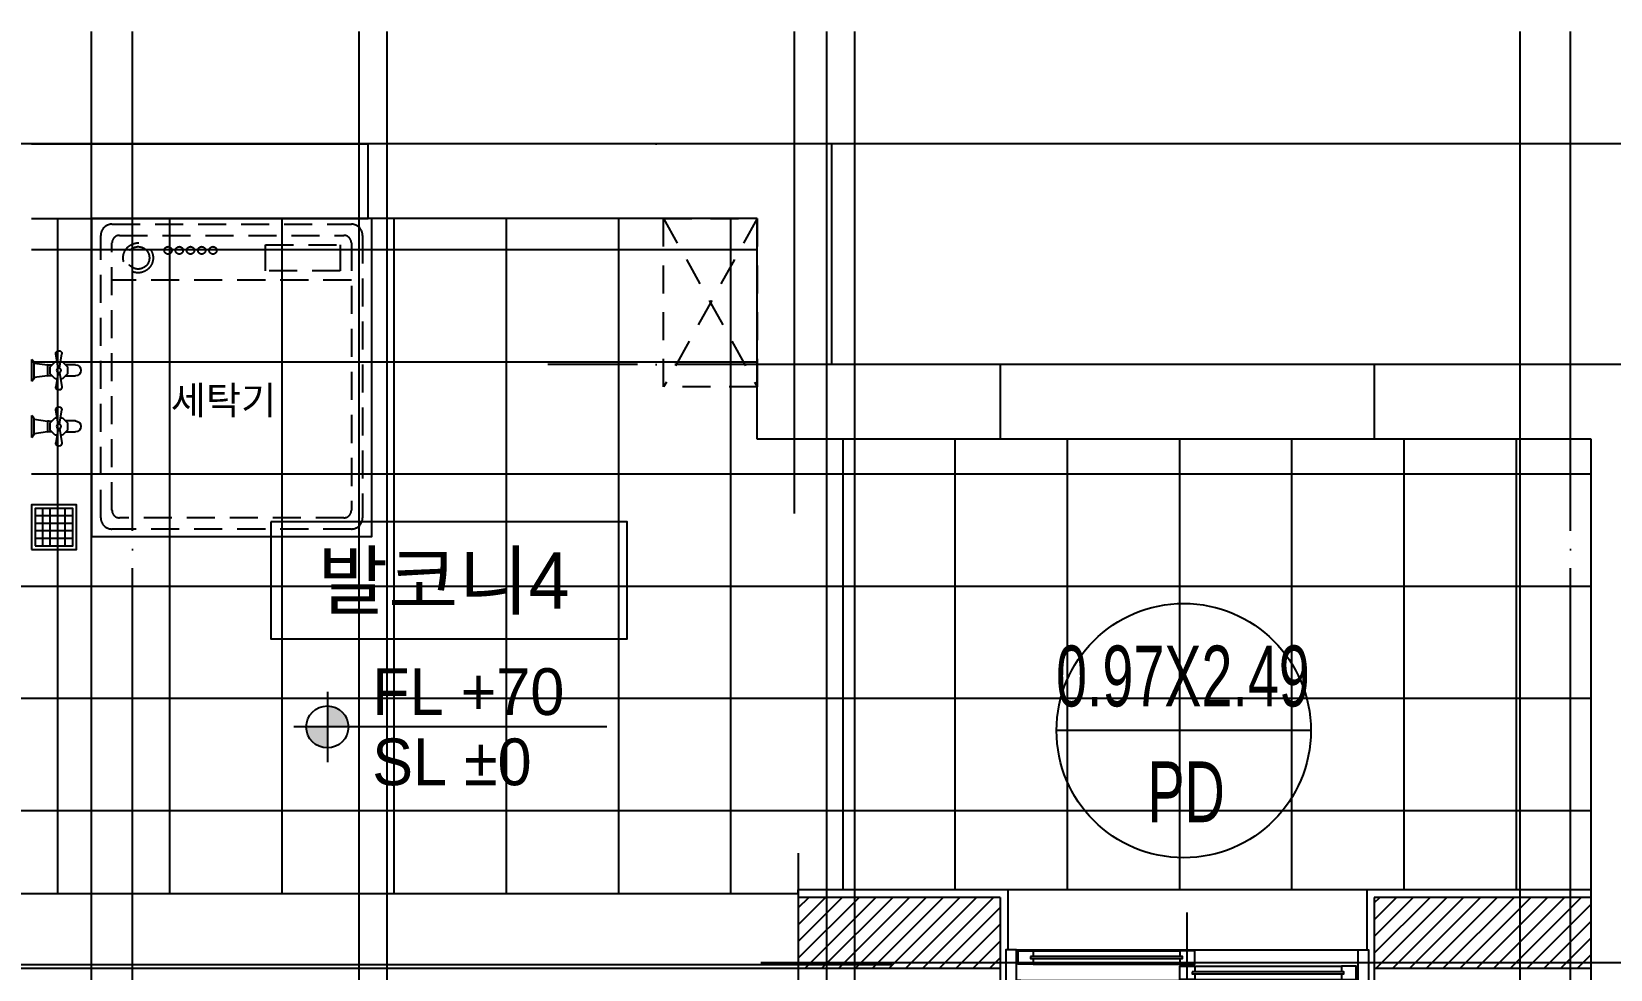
# Model space of a CAD drawing. Header units: millimetres. Extents: x -24416 to 92204, y -190080 to 23760.
# Drawn here: x 29051 to 33272, y -114278 to -111771 of the extents above; entities that cross this region are included whole.
import ezdxf
from ezdxf.enums import TextEntityAlignment as Align

# ---------------------------------------------------------------- set-up
doc = ezdxf.new("R2010")
doc.units = ezdxf.units.MM
doc.header["$LTSCALE"] = 50
for name, pattern in [('AUDIT_D_220706163347-0', [0]), ('CEN', [62, 60, -1, 0, -1]), ('HD', [2.5, 1.5, -1]), ('HID', [2.3, 1.5, -0.8])]:
    doc.linetypes.add(name, pattern=pattern)
doc.layers.get('defpoints').update_dxf_attribs({"color": 139})
for name, color, linetype in [('A-레벨', 7, 'AUDIT_D_220706163347-0'), ('A-창호부호', 4, 'Continuous'), ('A_HAT', 8, 'Continuous'), ('CEN_CON', 1, 'CEN'), ('CEN_WALL', 12, 'CEN'), ('CONC', 2, 'Continuous'), ('ELE3_CON', 7, 'Continuous'), ('ELE4', 4, 'Continuous'), ('FIN', 6, 'Continuous'), ('FUR_가구', 8, 'HD'), ('FUR_가전', 8, 'HID'), ('WAL', 3, 'Continuous'), ('WIN', 4, 'Continuous'), ('바닥타일', 8, 'Continuous'), ('수전', 4, 'Continuous'), ('실명', 3, 'AUDIT_D_220706163347-0'), ('실명박스', 7, 'AUDIT_D_220706163347-0')]:
    doc.layers.add(name, color=color, linetype=linetype)
doc.layers.add('Defpoint', color=135, linetype='Continuous', plot=False)
doc.layers.add('MC', color=135, linetype='Continuous', plot=False)
doc.styles.add('HAUD01', font='Dotum.ttf')
doc.styles.add('맑은 고딕', font='malgun.ttf')
pattern_1 = [(45, (-317379.71, -137553.743), (-22.4506403, 22.4506403), [])]

# ---------------------------------------------------------------- blocks, each defined once
blk = doc.blocks.new('A$C4D377245')
at = {"layer": 'A-창호부호'}
blk.add_line((675.4, 345), (14.6, 345), dxfattribs=at)
blk.add_circle((345, 345), 330.4, dxfattribs=at)
blk = doc.blocks.new('WIN_이중창_1000')
at = {"layer": 'Defpoint'}
for p, q in [((-15, 240), (-15, 0)), ((985, 240), (985, 0))]:
    blk.add_line(p, q, dxfattribs=at)
at = {"layer": 'WIN'}
blk.add_line((485, -100), (485, 340), dxfattribs=at)
at = {"layer": 'WIN', "color": 8}
for p, q in [((942, 240), (28, 240)), ((897, 237), (505, 237)), ((465, 196), (73, 196)), ((897, 202), (505, 202)), ((930, 158), (40, 158)), ((465, 161), (73, 161)), ((930, 120), (40, 120)), ((897, 117), (505, 117)), ((465, 76), (73, 76)), ((897, 82), (505, 82)), ((930, 38), (40, 38)), ((930, 0), (40, 0)), ((465, 41), (73, 41))]:
    blk.add_line(p, q, dxfattribs=at)
at = {"layer": 'WIN'}
for points in [[(40, 158), (28, 158), (28, 240), (0, 240), (0, 120), (40, 120), (40, 158)], [(505, 216.5), (505, 202), (465, 202), (465, 237), (505, 237), (505, 222.5)], [(904, 222.5), (904, 216.5), (498, 216.5), (498, 222.5), (904, 222.5)], [(897, 216.5), (897, 202), (937, 202), (937, 237), (897, 237), (897, 222.5)], [(930, 158), (942, 158), (942, 240), (970, 240), (970, 120), (930, 120), (930, 158)], [(73, 175.5), (73, 161), (33, 161), (33, 196), (73, 196), (73, 181.5)], [(472, 181.5), (472, 175.5), (66, 175.5), (66, 181.5), (472, 181.5)], [(465, 175.5), (465, 161), (505, 161), (505, 196), (465, 196), (465, 181.5)], [(40, 38), (28, 38), (28, 120), (0, 120), (0, 0), (40, 0), (40, 38)], [(505, 96.5), (505, 82), (465, 82), (465, 117), (505, 117), (505, 102.5)], [(904, 102.5), (904, 96.5), (498, 96.5), (498, 102.5), (904, 102.5)], [(897, 96.5), (897, 82), (937, 82), (937, 117), (897, 117), (897, 102.5)], [(930, 38), (942, 38), (942, 120), (970, 120), (970, 0), (930, 0), (930, 38)], [(73, 55.5), (73, 41), (33, 41), (33, 76), (73, 76), (73, 61.5)], [(472, 61.5), (472, 55.5), (66, 55.5), (66, 61.5), (472, 61.5)], [(465, 55.5), (465, 41), (505, 41), (505, 76), (465, 76), (465, 61.5)]]:
    blk.add_lwpolyline(points, dxfattribs=at)
blk = doc.blocks.new('A$Ca96da67e')
at = {"layer": 'FUR_가구'}
for p, q in [((250, 450), (0, 0)), ((0, 450), (250, 0))]:
    blk.add_line(p, q, dxfattribs=at)
blk.add_lwpolyline([(250, 0), (0, 0), (0, 450), (250, 450)], close=True, dxfattribs=at)
blk = doc.blocks.new('세탁기-850')
at = {"layer": 'defpoints'}
blk.add_lwpolyline([(0, 0), (-750, 0), (-750, -850), (0, -850)], close=True, dxfattribs=at)
at = {"layer": 'FUR_가전'}
blk.add_line((-55, -165), (-695, -165), dxfattribs=at)
for points in [[(-695, -830, -0.414214), (-725, -800), (-725, -45, -0.414214), (-695, -15), (-55, -15, -0.414214), (-25, -45), (-25, -800, -0.414214), (-55, -830)], [(-695, -780), (-695, -65, -0.414214), (-675, -45), (-75, -45, -0.414214), (-55, -65), (-55, -780, -0.414214), (-75, -800), (-675, -800, -0.414214)]]:
    blk.add_lwpolyline(points, format="xyb", close=True, dxfattribs=at)
blk.add_lwpolyline([(-85, -140), (-285, -140), (-285, -70), (-85, -70)], close=True, dxfattribs=at)
for centre, radius in [((-625.1, -105), 40), ((-625.1, -105), 30), ((-545.1, -85), 10), ((-515.1, -85), 10), ((-485.1, -85), 10), ((-455.1, -85), 10), ((-425.1, -85), 10)]:
    blk.add_circle(centre, radius, dxfattribs=at)
at = {"layer": 'FUR_가전', "style": '맑은 고딕'}
blk.add_text('세탁기', height=75, rotation=0, dxfattribs=at).set_placement((-537.9, -523.5))
blk = doc.blocks.new('수전')
at = {"layer": '수전'}
for p, q in [((0, 0), (58.5, 0, 0)), ((29.2, -7), (9.3, -7)), ((9.9, -7), (14.9, -42.9)), ((49.2, -7), (29.2, -7)), ((43.6, -42.9), (48.6, -7)), ((23.4, -71.3), (-14.8, -64.6)), ((23.4, -74.6), (-14.8, -81.3)), ((19.7, -49.8), (6.1, -63.4)), ((6.1, -63.4), (6.1, -68.2)), ((6.1, -77.6), (6.1, -82.5)), ((6.1, -82.5), (19.7, -96)), ((14.9, -42.9), (29.2, -42.9)), ((38.8, -49.8), (19.7, -49.8)), ((29.2, -42.9), (43.6, -42.9)), ((35.1, -71.3), (73.3, -64.6)), ((35.1, -74.6), (73.3, -81.3)), ((52.3, -63.4), (38.8, -49.8)), ((38.8, -96), (52.3, -82.5)), ((52.3, -68.2), (52.3, -63.4)), ((52.3, -82.5), (52.3, -77.6)), ((14.5, -117.3), (14.5, -90.9)), ((19.7, -96), (38.8, -96)), ((44, -90.9), (44, -117.3))]:
    blk.add_line(p, q, dxfattribs=at)
blk.add_circle((29.2, -72.9), 5.91, dxfattribs=at)
for centre, radius, start, end in [((11.8, 6), 13.2, 207.1852, 259.412), ((46.7, 6), 13.2, 280.588, 332.8148), ((-14.8, -72.9), 8.37, 90, 270), ((-12.4, -49.9), 28.1, 351.511, 14.308), ((70.8, -49.9), 28.1, 165.692, 188.489), ((73.3, -72.9), 8.37, 270, 90), ((29.2, -117.3), 14.7, 180, 0)]:
    blk.add_arc(centre, radius, start, end, dxfattribs=at)
blk = doc.blocks.new('FD')
at = {"layer": '수전'}
for p, q in [((110, -30), (10, -30)), ((30, -110), (30, -10)), ((50, -110), (50, -10)), ((70, -110), (70, -10)), ((90, -110), (90, -10)), ((110, -50), (10, -50)), ((110, -70), (10, -70)), ((110, -90), (10, -90))]:
    blk.add_line(p, q, dxfattribs=at)
for points in [[(0, -120), (120, -120), (120, 0), (0, 0)], [(10, -110), (110, -110), (110, -10), (10, -10)]]:
    blk.add_lwpolyline(points, close=True, dxfattribs=at)
blk = doc.blocks.new('U-121A(기본)', base_point=(-97042.6, -98978.4))
at = {"layer": 'A_HAT'}
h = blk.add_hatch(dxfattribs=at)
h.set_pattern_fill('ANSI31', color=256, scale=10, style=0)
h.set_pattern_definition(pattern_1)
h.paths.add_polyline_path([(-98567.6, -91148.4), (-98567.6, -90958.4), (-99107.6, -90958.4), (-99107.6, -91148.4)])
h = blk.add_hatch(dxfattribs=at)
h.set_pattern_fill('ANSI31', color=256, scale=10, style=0)
h.set_pattern_definition(pattern_1)
h.paths.add_polyline_path([(-97042.6, -90958.4), (-97567.6, -90958.4), (-97567.6, -91148.4), (-97042.6, -91148.4)])
h.paths.add_polyline_path([(-96987.6, -90958.4), (-97042.6, -90958.4), (-97042.6, -91148.4), (-96987.6, -91148.4)])
at = {"layer": '바닥타일'}
h = blk.add_hatch(dxfattribs=at)
h.set_pattern_fill('_USER', color=256, scale=300, double=1, pattern_type=0)
h.set_pattern_definition([(0, (-317379.7, -137553.74), (0, 300), []), (90, (-317379.7, -137553.74), (-300, 2e-14), [])])
h.paths.add_polyline_path([(-105127.6, -89143.4), (-105127.6, -90498.4), (-101397.6, -90498.4), (-101397.6, -90948.4), (-99107.6, -90948.4), (-99107.6, -90938.4), (-96987.6, -90938.4), (-96987.6, -89733.4), (-99217.6, -89733.4), (-99217.6, -89143.4), (-101157.6, -89143.4), (-101157.6, -90028.4), (-101627.6, -90028.4), (-101627.6, -89143.4)])
at = {"layer": 'CEN_CON'}
for p, q in [((-100887.6, -99278.4), (-100887.6, -88643.4)), ((-99117.6, -89931.6), (-99117.6, -88643.4)), ((-97042.6, -99278.4), (-97042.6, -88643.4)), ((-96437.6, -88943.4), (-106352.6, -88943.4)), ((-96437.6, -89533.4), (-99776.9, -89533.4)), ((-98857.6, -91138.4), (-101897.6, -91138.4))]:
    blk.add_line(p, q, dxfattribs=at)
at = {"layer": 'CEN_WALL'}
for p, q in [((-100282.6, -88643.4), (-100282.6, -92348.4)), ((-99032.6, -88643.4), (-99032.6, -93898.4)), ((-96437.6, -91133.4), (-99207.6, -91133.4))]:
    blk.add_line(p, q, dxfattribs=at)
at = {"layer": 'CONC'}
for p, q in [((-99017.6, -88943.4), (-100257.6, -88943.4)), ((-100257.6, -89143.4), (-100257.6, -88943.4)), ((-99017.6, -89533.4), (-99017.6, -88943.4)), ((-99217.6, -89143.4), (-100257.6, -89143.4)), ((-99217.6, -89733.4), (-99217.6, -89143.4)), ((-98567.6, -89533.4), (-99017.6, -89533.4)), ((-98567.6, -89533.4), (-98567.6, -89733.4)), ((-96737.6, -89533.4), (-97567.6, -89533.4)), ((-97567.6, -89533.4), (-97567.6, -89733.4)), ((-98567.6, -89733.4), (-99217.6, -89733.4)), ((-96987.6, -89733.4), (-97567.6, -89733.4)), ((-96987.6, -92628.4), (-96987.6, -89733.4)), ((-99107.6, -90948.4), (-101607.6, -90948.4)), ((-99107.6, -90948.4), (-99107.6, -91148.4)), ((-99107.6, -91148.4), (-101607.6, -91148.4))]:
    blk.add_line(p, q, dxfattribs=at)
at = {"layer": 'ELE3_CON'}
for p, q in [((-101157.6, -88943.4), (-100257.6, -88943.4)), ((-101157.6, -89143.4), (-100257.6, -89143.4)), ((-97567.6, -89533.4), (-98567.6, -89533.4)), ((-97567.6, -89733.4), (-98567.6, -89733.4))]:
    blk.add_line(p, q, dxfattribs=at)
at = {"layer": 'ELE4'}
blk.add_line((-97587.6, -90938.4), (-98547.6, -90938.4), dxfattribs=at)
at = {"layer": 'FIN'}
for p, q in [((-98547.6, -90938.4), (-99107.6, -90938.4)), ((-99107.6, -90948.4), (-99107.6, -90938.4)), ((-98547.6, -90938.4), (-98547.6, -91098.4)), ((-96987.6, -90938.4), (-97587.6, -90938.4)), ((-97587.6, -90938.4), (-97587.6, -91098.4))]:
    blk.add_line(p, q, dxfattribs=at)
at = {"layer": 'MC'}
for p, q in [((-100997.6, -99278.4), (-100997.6, -88643.4)), ((-100207.6, -88643.4), (-100207.6, -92348.4)), ((-98957.6, -88643.4), (-98957.6, -93898.4)), ((-97177.6, -99278.4), (-97177.6, -88643.4)), ((-99107.6, -90839.8), (-99107.6, -93898.4))]:
    blk.add_line(p, q, dxfattribs=at)
at = {"layer": 'WAL'}
for p, q in [((-98567.6, -90958.4), (-99107.6, -90958.4)), ((-98567.6, -90958.4), (-98567.6, -91148.4)), ((-96987.6, -90958.4), (-97567.6, -90958.4)), ((-97567.6, -90958.4), (-97567.6, -91148.4)), ((-98567.6, -91148.4), (-99107.6, -91148.4)), ((-96987.6, -91148.4), (-97567.6, -91148.4))]:
    blk.add_line(p, q, dxfattribs=at)
at = {"layer": 'FUR_가구'}
blk.add_blockref('A$Ca96da67e', (-99467.6, -89593.4), dxfattribs=at)
at = {"layer": 'FUR_가전'}
blk.add_blockref('세탁기-850', (-100247.6, -89143.4), dxfattribs=at)
at = {"layer": 'WIN', "xscale": -1}
blk.add_blockref('WIN_이중창_1000', (-97582.6, -91338.4), dxfattribs=at)
at = {"layer": '수전', "xscale": -1, "rotation": 90}
for p in [(-101157.6, -89519.9, 0), (-101157.6, -89669.9, 0)]:
    blk.add_blockref('수전', p, dxfattribs=at)
at = {"layer": '수전'}
blk.add_blockref('FD', (-101157.6, -89908.4), dxfattribs=at)
blk = doc.blocks.new('A$Cb33ca4a3')
at = {"layer": 'A-레벨'}
h = blk.add_hatch(color=256, dxfattribs=at)
h.paths.add_polyline_path([(29841.4, -137446.3), (29841.4, -137390.1), (29785.1, -137390.1, 0.414214)])
h.paths.add_polyline_path([(29841.4, -137333.8), (29841.4, -137390.1), (29897.6, -137390.1, 0.414214)])
for p, q in [((29841.4, -137296.3), (29841.4, -137483.8)), ((30588.5, -137390.1), (29751.4, -137390.1))]:
    blk.add_line(p, q, dxfattribs=at)
blk.add_circle((29841.4, -137390.1), 56.2, dxfattribs=at)
at = {"layer": 'A-레벨', "color": 4, "style": 'HAUD01'}
for s, p in [('FL +70', (29961.4, -137358.1)), ('SL %%P0', (29961.4, -137545.9))]:
    blk.add_text(s, height=125, dxfattribs=at).set_placement(p)

msp = doc.modelspace()

# ---------------------------------------------------------------- linework, layer by layer
at = {"layer": '실명박스'}
msp.add_lwpolyline([(29690.7, -113081.8), (29690.7, -113394.3), (30643.2, -113394.3), (30643.2, -113081.8)], close=True, dxfattribs=at)

# ---------------------------------------------------------------- block references
msp.add_blockref('U-121A(기본)', (33165.6, -122105.9))
at = {"layer": 'A-창호부호'}
msp.add_blockref('A$Cb33ca4a3', (0, 23760), dxfattribs=at)
at = {"layer": 'A-창호부호', "xscale": 1.028985507291509, "yscale": 1.028985507291509, "zscale": 1.028985507291509}
msp.add_blockref('A$C4D377245', (31776.1, -113994.9), dxfattribs=at)

# ---------------------------------------------------------------- texts
at = {"layer": 'A-창호부호', "color": 6, "style": 'HAUD01', "width": 0.7}
for s, p in [('0.97X2.49', (32129, -113493.8)), ('PD', (32137.6, -113803.5))]:
    msp.add_text(s, height=162.5, dxfattribs=at).set_placement(p, align=Align.MIDDLE)
at = {"layer": '실명', "style": 'HAUD01'}
msp.add_text('발코니4', height=150, dxfattribs=at).set_placement((30152.3, -113237), align=Align.MIDDLE)

doc.saveas('drawing.dxf')
